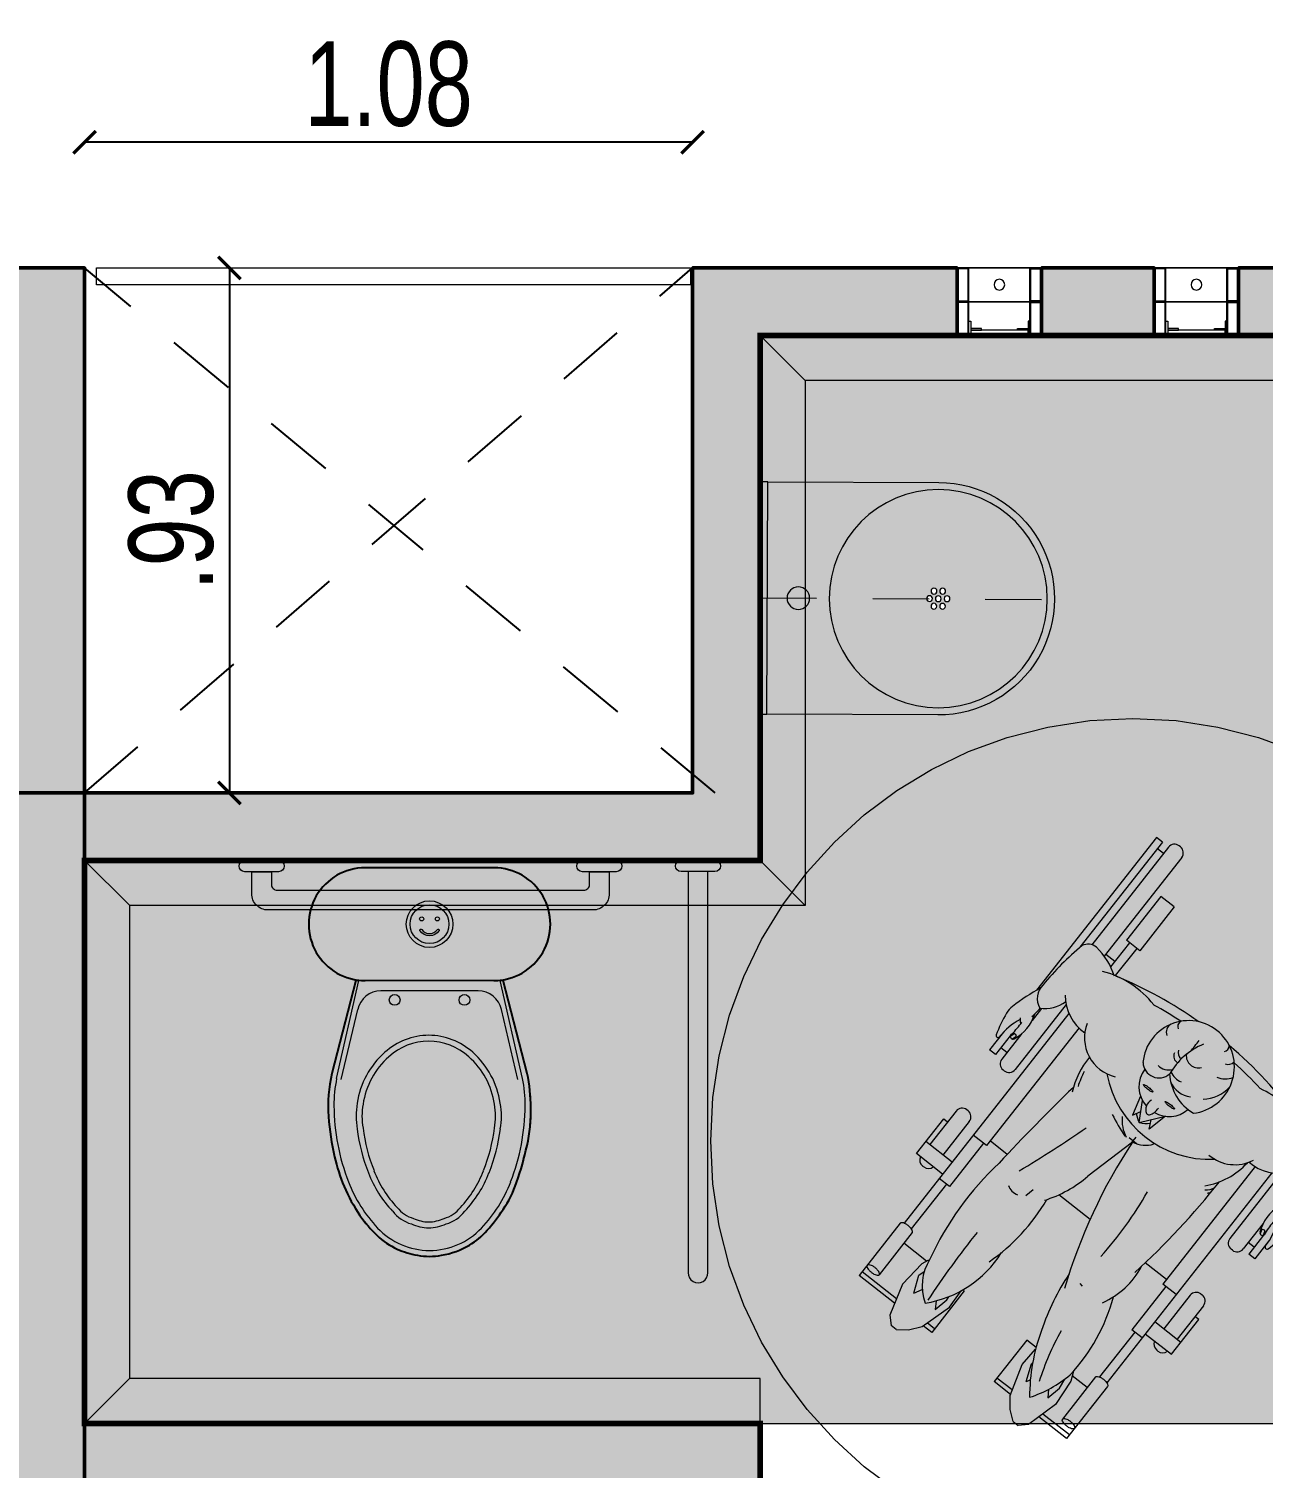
# Model space of a CAD drawing. Header units: metres. Extents: x 167 to 250, y 44 to 219.
# Drawn here: x 204.154 to 206.347, y 120.749 to 123.305 of the extents above; entities that cross this region are included whole.
import ezdxf

# ---------------------------------------------------------------- set-up
doc = ezdxf.new("R2010")
doc.units = ezdxf.units.M
doc.set_wipeout_variables(frame=1)
for name, pattern in [('06-PT1-01$0$HIDDEN2', [0.1875, 0.125, -0.0625]), ('HIDDEN', [9.525, 6.35, -3.175]), ('HIDDEN2', [0.1875, 0.125, -0.0625]), ('TRAZO_Y_PUNTO2', [0.5, 0.25, -0.125, 0, -0.125])]:
    doc.linetypes.add(name, pattern=pattern)
for name, color, linetype, lineweight in [('08', 8, 'Continuous', 0), ('A-CARP-MET', 166, 'Continuous', 13), ('A-MUEB-FIJO', 44, 'Continuous', 15), ('A-MURO', 7, 'Continuous', 50), ('A-PISO -ACHU', 55, 'Continuous', 0), ('A-PLAN-ACHU4', 251, 'Continuous', 5), ('A-PLAN-ACHU5', 252, 'Continuous', 5), ('A-PROY', 6, 'HIDDEN', 9), ('A-PUER', 36, 'Continuous', 13), ('A_ACHURADO', 253, 'Continuous', 13), ('muros', 5, 'Continuous', 25), ('puntea', 253, '06-PT1-01$0$HIDDEN2', 25)]:
    doc.layers.add(name, color=color, linetype=linetype, lineweight=lineweight)
doc.layers.add('A_MOBILIARIO', color=8, linetype='Continuous')
doc.styles.add('ING_75', font='swisscl.ttf', dxfattribs={"height": 0.15})
doc.dimstyles.new('ESC_1_75_ING', dxfattribs={"dimtxt": 0.15, "dimasz": 0.04, "dimexe": 0, "dimexo": 0, "dimgap": 0.0263, "dimtad": 1, "dimzin": 4, "dimdsep": 46, "dimtxsty": 'ING_75', "dimblk": 'ARCHTICK', "dimcen": 0.06, "dimse1": 1, "dimse2": 1, "dimclrd": 256, "dimclre": 2, "dimclrt": 1, "dimadec": 0, "dimazin": 0, "dimtfac": 1, "dimtix": 1, "dimtmove": 2, "dimatfit": 3, "dimldrblk": 'ARCHTICK', "dimfxl": 0, "dimtvp": 1.75, "dimtolj": 1, "dimtzin": 4, "dimarcsym": 0})

# ---------------------------------------------------------------- blocks, each defined once
blk = doc.blocks.new('lavam_sm-001-p')
blk.add_wipeout([(0, 0.2065), (0.3165, 0.2065), (0.3402, 0.2051), (0.3583, 0.2022), (0.3818, 0.1959), (0.3995, 0.1891), (0.4136, 0.1823), (0.4256, 0.1753), (0.4448, 0.1618), (0.4518, 0.156), (0.4593, 0.1492), (0.4675, 0.1409), (0.4746, 0.1329), (0.4823, 0.123), (0.4965, 0.1012), (0.5002, 0.0944), (0.505, 0.0842), (0.5095, 0.0735), (0.5127, 0.0643), (0.5151, 0.0565), (0.5171, 0.0488), (0.5184, 0.0431), (0.5204, 0.0327), (0.5213, 0.0261), (0.5221, 0.0196), (0.5226, 0.0126), (0.5229, 0.006), (0.523, 0), (0.5225, -0.0138), (0.5216, -0.0242), (0.5201, -0.0343), (0.5194, -0.0382), (0.5182, -0.0444), (0.5168, -0.0502), (0.5117, -0.0673), (0.5117, -0.0673), (0.5094, -0.0736), (0.5075, -0.0784), (0.5053, -0.0837), (0.5025, -0.0896), (0.5007, -0.0933), (0.4974, -0.0995), (0.4949, -0.1039), (0.4862, -0.1176), (0.4818, -0.1238), (0.4798, -0.1264), (0.4798, -0.1264), (0.4749, -0.1325), (0.4724, -0.1354), (0.4693, -0.1389), (0.4664, -0.1421), (0.4626, -0.1459), (0.4564, -0.1519), (0.4537, -0.1543), (0.4479, -0.1593), (0.4432, -0.163), (0.4327, -0.1707), (0.4258, -0.1752), (0.4222, -0.1774), (0.4191, -0.1792), (0.4121, -0.183), (0.4085, -0.1849), (0.396, -0.1906), (0.396, -0.1906), (0.3806, -0.1963), (0.3751, -0.198), (0.3652, -0.2007), (0.3567, -0.2026), (0.3504, -0.2037), (0.3348, -0.2057), (0.3348, -0.2057), (0.2306, -0.2065), (0.2068, -0.2065), (0.1906, -0.2065), (0.1647, -0.2065), (0.139, -0.2065), (0, -0.2065)])
h = blk.add_hatch(color=255)
h.dxf.hatch_style = 1
h.paths.add_polyline_path([(0, 0.2065), (0.0129, 0.2065), (0.0129, -0.2065), (0, -0.2065)])
h = blk.add_hatch(color=255)
h.dxf.hatch_style = 1
edge = h.paths.add_edge_path()
edge.add_line((0.0129, 0.2065), (0.0129, -0.2065))
edge.add_line((0.0129, -0.2065), (0.3165, -0.2065))
edge.add_arc((0.3165, 0), 0.2065, 270, 450)
edge.add_line((0.3165, 0.2065), (0.0129, 0.2065))
edge = h.paths.add_edge_path(flags=16)
edge.add_arc((0.3165, 0), 0.1936, 0, 360)
h = blk.add_hatch(color=255)
h.dxf.hatch_style = 1
edge = h.paths.add_edge_path()
edge.add_arc((0.3165, 0), 0.1936, 0, 360)
edge = h.paths.add_edge_path(flags=16)
edge.add_arc((0.3088, 0.0134), 0.00516, 0, 360)
edge = h.paths.add_edge_path(flags=16)
edge.add_arc((0.3242, 0.0134), 0.00516, 0, 360)
edge = h.paths.add_edge_path(flags=17)
edge.add_arc((0.332, 0), 0.00516, 0, 360)
edge = h.paths.add_edge_path(flags=16)
edge.add_arc((0.3242, -0.0134), 0.00516, 0, 360)
edge = h.paths.add_edge_path(flags=16)
edge.add_arc((0.3088, -0.0134), 0.00516, 0, 360)
edge = h.paths.add_edge_path(flags=16)
edge.add_arc((0.301, 0), 0.00516, 0, 360)
edge = h.paths.add_edge_path(flags=17)
edge.add_arc((0.3165, 0), 0.00516, 0, 360)
h = blk.add_hatch(color=253)
h.dxf.hatch_style = 1
edge = h.paths.add_edge_path()
edge.add_arc((0.0679, 0), 0.02, 0, 360)
blk.add_lwpolyline([(0, 0.2065), (0.0129, 0.2065), (0.0129, -0.2065), (0, -0.2065)], close=True)
blk.add_lwpolyline([(0.0129, 0.2065), (0.0129, -0.2065), (0.3165, -0.2065, 1), (0.3165, 0.2065)], format="xyb", close=True)
at = {"color": 252, "linetype": 'TRAZO_Y_PUNTO2', "ltscale": 0.1}
blk.add_lwpolyline([(0, 0), (0.582, 0.0008)], dxfattribs=at)
for centre, radius in [((0.3165, 0), 0.1936), ((0.0679, 0), 0.02)]:
    blk.add_circle(centre, radius)
at = {"color": 251, "lineweight": 0}
for centre in [(0.301, 0), (0.3088, 0.0134), (0.3165, 0), (0.3242, 0.0134), (0.332, 0), (0.3088, -0.0134), (0.3242, -0.0134)]:
    blk.add_circle(centre, 0.00516, dxfattribs=at)
blk = doc.blocks.new('Ventana')
at = {"layer": 'A-PLAN-ACHU4', "lineweight": 0}
blk.add_lwpolyline([(70.0113, 22.3045), (70.0113, 22.1845), (69.8613, 22.1845), (69.8613, 22.3045)], close=True, dxfattribs=at)
at = {"layer": 'A-PLAN-ACHU5', "lineweight": 0}
for points in [[(69.8613, 22.2445), (69.8613, 22.3045), (69.8822, 22.3045), (69.8822, 22.2445)], [(69.8628, 22.246), (69.8628, 22.303), (69.8807, 22.303), (69.8807, 22.246)], [(69.9076, 22.3045), (69.8822, 22.3045), (69.8822, 22.2791), (69.8854, 22.2791), (69.8854, 22.3013), (69.9076, 22.3013)], [(69.9905, 22.2445), (69.9905, 22.3045), (69.8822, 22.3045), (69.8822, 22.2445)], [(69.8854, 22.295), (69.9044, 22.295), (69.9044, 22.2918), (69.8854, 22.2918)], [(69.9651, 22.3045), (69.9905, 22.3045), (69.9905, 22.2791), (69.9873, 22.2791), (69.9873, 22.3013), (69.9651, 22.3013)], [(69.9873, 22.295), (69.9683, 22.295), (69.9683, 22.2918), (69.9873, 22.2918)], [(70.0113, 22.2445), (70.0113, 22.3045), (69.9905, 22.3045), (69.9905, 22.2445)], [(70.0098, 22.246), (70.0098, 22.303), (69.992, 22.303), (69.992, 22.246)], [(69.8613, 22.1845), (69.8613, 22.2445), (69.8822, 22.2445), (69.8822, 22.1845)], [(69.8628, 22.186), (69.8628, 22.243), (69.8807, 22.243), (69.8807, 22.186)], [(69.9905, 22.1845), (69.9905, 22.2445), (69.8822, 22.2445), (69.8822, 22.1845)], [(70.0113, 22.1845), (70.0113, 22.2445), (69.9905, 22.2445), (69.9905, 22.1845)], [(70.0098, 22.186), (70.0098, 22.243), (69.992, 22.243), (69.992, 22.186)]]:
    blk.add_lwpolyline(points, close=True, dxfattribs=at)
at = {"layer": 'A-PLAN-ACHU5', "lineweight": 0, "elevation": 0}
blk.add_lwpolyline([(69.8854, 22.3013), (69.9873, 22.3013), (69.9873, 22.295), (69.8854, 22.295)], close=True, dxfattribs=at)
at = {"layer": 'A-PLAN-ACHU5', "lineweight": 0}
blk.add_circle((69.9363, 22.2142), 0.00952, dxfattribs=at)
blk = doc.blocks.new('A$Cd7233b01')
at = {"true_color": 0xc7c8ca}
h = blk.add_hatch(color=9, dxfattribs=at)
h.dxf.hatch_style = 1
edge = h.paths.add_edge_path()
edge.add_arc((0.0099, 0.4451), 0.01, -180, 0, ccw=False)
edge.add_line((-0.0001, 0.4451), (-0.0001, 0.5051))
edge.add_arc((0.0099, 0.5051), 0.01, -360, -180, ccw=False)
edge.add_line((0.0199, 0.5051), (0.0199, 0.4451))
h = blk.add_hatch(color=9, dxfattribs=at)
h.dxf.hatch_style = 1
edge = h.paths.add_edge_path()
edge.add_line((0.0199, 0.4576), (0.7321, 0.4576))
edge.add_arc((0.7322, 0.4752), 0.0176, 269.6321, 450.3679)
edge.add_line((0.7321, 0.4929), (0.0199, 0.4929))
edge.add_line((0.0199, 0.4929), (0.0199, 0.4576))
h = blk.add_hatch(color=9, dxfattribs=at)
h.dxf.hatch_style = 1
edge = h.paths.add_edge_path()
edge.add_arc((0.01, 0.27), 0.01, -180, 0, ccw=False)
edge.add_line((0, 0.27), (0, 0.33))
edge.add_arc((0.01, 0.33), 0.01, 0, 180, ccw=False)
edge.add_line((0.02, 0.33), (0.02, 0.27))
h = blk.add_hatch(color=9, dxfattribs=at)
h.dxf.hatch_style = 1
edge = h.paths.add_edge_path()
edge.add_line((0.088, 0.024), (0.088, -0.2886))
edge.add_arc((0.059, -0.2886), 0.029, -90, 0, ccw=False)
edge.add_line((0.059, -0.3176), (0.0296, -0.3176))
edge.add_line((0.0296, -0.3176), (0.02, -0.3176))
edge.add_line((0.02, -0.3176), (0.02, -0.2824))
edge.add_line((0.02, -0.2824), (0.043, -0.2824))
edge.add_arc((0.043, -0.2724), 0.01, 270, 360)
edge.add_line((0.053, -0.2724), (0.053, 0.024))
edge.add_line((0.053, 0.024), (0.053, 0.2724))
edge.add_arc((0.043, 0.2724), 0.01, 0, 90)
edge.add_line((0.043, 0.2824), (0.02, 0.2824))
edge.add_line((0.02, 0.2824), (0.02, 0.3176))
edge.add_line((0.02, 0.3176), (0.0296, 0.3176))
edge.add_line((0.0296, 0.3176), (0.059, 0.3176))
edge.add_arc((0.059, 0.2886), 0.029, 0, 90, ccw=False)
edge.add_line((0.088, 0.2886), (0.088, 0.024))
h = blk.add_hatch(color=9, dxfattribs=at)
h.dxf.hatch_style = 1
edge = h.paths.add_edge_path()
edge.add_arc((0.01, -0.33), 0.01, -180, 0, ccw=False)
edge.add_line((0, -0.33), (0, -0.27))
edge.add_arc((0.01, -0.27), 0.01, 0, 180, ccw=False)
edge.add_line((0.02, -0.27), (0.02, -0.33))
at = {"layer": 'A-CARP-MET'}
for points in [[(0.0199, 0.4451, -1), (-0.0001, 0.4451), (-0.0001, 0.5051), (-0.0001, 0.5051, -1), (0.0199, 0.5051), (0.0199, 0.5051), (0.0199, 0.4451)], [(0.0199, 0.4576), (0.7321, 0.4576, 1.006442), (0.7321, 0.4929), (0.0199, 0.4929)], [(0.02, 0.27, -1), (0, 0.27), (0, 0.33), (0, 0.33, -1), (0.02, 0.33), (0.02, 0.33), (0.02, 0.27)], [(0.088, 0.024), (0.088, -0.2886, -0.414214), (0.059, -0.3176), (0.0296, -0.3176), (0.0296, -0.3176), (0.02, -0.3176), (0.02, -0.2824), (0.043, -0.2824, 0.414214), (0.053, -0.2724), (0.053, 0.024), (0.053, 0.2724, 0.414214), (0.043, 0.2824), (0.02, 0.2824), (0.02, 0.3176), (0.0296, 0.3176), (0.0296, 0.3176), (0.059, 0.3176, -0.414214), (0.088, 0.2886)], [(0.02, -0.33, -1), (0, -0.33), (0, -0.27), (0, -0.27, -1), (0.02, -0.27), (0.02, -0.27), (0.02, -0.33)]]:
    blk.add_lwpolyline(points, format="xyb", close=True, dxfattribs=at)
blk = doc.blocks.new('A$C19714D94')
for p, q in [((0.1302, 0.9446), (0.1496, 1.0358)), ((0.1398, 0.9452), (0.1587, 1.0339)), ((0.2841, 1.0072), (0.1496, 1.0358)), ((0.4103, 1.0149), (0.4109, 1.018)), ((0.4138, 0.9735), (0.4282, 1.0408)), ((0.4282, 1.0408), (0.5178, 1.0218)), ((0.445, 0.9669), (0.4593, 1.0342)), ((0.5436, 1.006), (0.4572, 1.0244)), ((0.5178, 1.0218), (0.5157, 1.012)), ((0.2776, 0.9765), (0.1691, 0.9995)), ((0.8284, 0.8853), (0.2876, 1.0003)), ((0.5363, 0.9718), (0.4499, 0.9902)), ((0.5552, 0.9841), (0.5559, 0.9872)), ((0.6847, 0.9842), (0.688, 0.9997)), ((0.7329, 0.9739), (0.6847, 0.9842)), ((0.7339, 0.99), (0.688, 0.9997)), ((0.2375, 0.9236), (0.25, 0.9823)), ((0.3992, 0.9571), (0.2837, 0.9816)), ((0.3975, 0.9493), (0.4031, 0.9757)), ((0.6626, 0.9531), (0.6633, 0.9562)), ((0.7477, 0.9545), (0.6821, 0.9685)), ((0.6987, 0.9649), (0.702, 0.9805)), ((0.7362, 0.9628), (0.7293, 0.9667)), ((0.7322, 0.9737), (0.74, 0.9695)), ((0.7407, 0.9668), (0.7388, 0.9635)), ((1.2358, 0.8832), (0.8415, 0.9671)), ((0.0828, 0.9176), (0.0857, 0.9309)), ((0.1034, 0.9429), (0.0857, 0.9309)), ((0.1729, 0.9473), (0.1034, 0.9429)), ((0.1666, 0.9184), (0.2043, 0.925)), ((0.2284, 0.93), (0.1729, 0.9473)), ((0.2043, 0.925), (0.2162, 0.9186)), ((0.2411, 0.921), (0.2284, 0.93)), ((0.5092, 0.9255), (0.3975, 0.9493)), ((0.5075, 0.9178), (0.5148, 0.952)), ((0.8423, 0.8986), (0.6749, 0.9342)), ((0.8128, 0.9407), (0.7815, 0.9473)), ((1.2325, 0.8677), (0.9615, 0.9253)), ((0.0828, 0.9176), (0.0937, 0.8946)), ((0.1666, 0.9184), (0.1809, 0.9059)), ((0.8105, 0.8533), (0.5075, 0.9178)), ((0.5099, 0.8713), (0.5193, 0.9153)), ((1.2284, 0.8523), (0.9769, 0.9058)), ((0.0937, 0.8946), (0.1123, 0.8723)), ((0.1099, 0.8491), (0.1145, 0.8711)), ((0.1123, 0.8723), (0.1728, 0.8389)), ((0.119, 0.8472), (0.1231, 0.8664)), ((0.1727, 0.8696), (0.1559, 0.8636)), ((1.2211, 0.8181), (0.967, 0.8721)), ((0.9726, 0.8709), (0.9676, 0.8476)), ((1.2119, 0.8558), (1.2152, 0.8714)), ((1.2325, 0.8677), (1.2358, 0.8832)), ((0.2168, 0.8264), (0.1099, 0.8491)), ((0.1559, 0.8636), (0.1844, 0.8505)), ((0.1728, 0.8389), (0.2142, 0.8322)), ((0.1844, 0.8505), (0.1918, 0.85)), ((1.0152, 0.8375), (0.9532, 0.8506)), ((1.0096, 0.811), (1.0169, 0.8452)), ((1.1301, 0.8212), (1.0169, 0.8452)), ((0.2168, 0.8264), (0.2176, 0.8299)), ((1.0112, 0.8188), (0.941, 0.8337)), ((1.1228, 0.7869), (1.0096, 0.811)), ((1.1228, 0.7869), (1.1301, 0.8212)), ((1.24, 0.8303), (1.2407, 0.8334)), ((0.4675, 0.7907), (0.4497, 0.799)), ((0.4645, 0.6577), (0.4817, 0.7385)), ((0.0666, 0.6459), (0.0756, 0.6879)), ((0.1825, 0.6652), (0.0756, 0.6879)), ((0.0764, 0.6468), (0.0847, 0.686)), ((0.6473, 0.6494), (0.5431, 0.7013)), ((0.1774, 0.6411), (0.1825, 0.6652)), ((0.6479, 0.6403), (0.6521, 0.6597)), ((0.6896, 0.6548), (0.7337, 0.669)), ((0.7401, 0.6766), (0.6974, 0.6745)), ((0.6974, 0.6745), (0.7118, 0.6619)), ((0.0188, 0.6164), (0.0381, 0.6329)), ((0.0381, 0.6329), (0.0641, 0.6457)), ((0.0641, 0.6457), (0.133, 0.6516)), ((0.1049, 0.6283), (0.1426, 0.6349)), ((0.1049, 0.6283), (0.1119, 0.6222)), ((0.133, 0.6516), (0.1735, 0.6409)), ((0.1426, 0.6349), (0.1454, 0.6334)), ((0.6597, 0.6479), (0.6403, 0.6521)), ((0.6868, 0.6306), (0.7059, 0.6351)), ((0.7254, 0.6117), (0.6868, 0.6306)), ((0.6896, 0.6548), (0.7253, 0.6118)), ((0.0188, 0.6164), (0.016, 0.603)), ((0.0273, 0.5849), (0.016, 0.603)), ((0.3364, 0.6186), (0.3337, 0.6115)), ((0.089, 0.5525), (0.0273, 0.5849)), ((0.0359, 0.5012), (0.051, 0.5724)), ((0.045, 0.4992), (0.0596, 0.5679)), ((0.111, 0.5795), (0.0942, 0.5735)), ((0.0942, 0.5735), (0.1227, 0.5604)), ((0.1467, 0.5458), (0.089, 0.5525)), ((0.1227, 0.5604), (0.1445, 0.5589)), ((0.1676, 0.5499), (0.1467, 0.5458)), ((0.1494, 0.5092), (0.1576, 0.5479)), ((0.1769, 0.5034), (0.0685, 0.5264)), ((0.4226, 0.4609), (0.4342, 0.5155)), ((0.1704, 0.4726), (0.0359, 0.5012)), ((0.7172, 0.3625), (0.1764, 0.4775)), ((0.2959, 0.4716), (0.1805, 0.4961)), ((0.292, 0.4529), (0.2976, 0.4793)), ((0.4092, 0.4556), (0.2976, 0.4793)), ((0.3027, 0.4506), (0.2883, 0.3833)), ((0.4036, 0.4291), (0.4109, 0.4634)), ((0.7139, 0.399), (0.4109, 0.4634)), ((0.3338, 0.444), (0.3194, 0.3766)), ((0.4152, 0.4023), (0.3288, 0.4207)), ((0.2825, 0.4142), (0.2819, 0.4111)), ((0.2883, 0.3833), (0.3779, 0.3642)), ((0.408, 0.368), (0.3215, 0.3864)), ((0.3779, 0.3642), (0.38, 0.374)), ((0.4275, 0.3834), (0.4268, 0.3803)), ((0.5375, 0.3649), (0.5382, 0.368)), ((0.7245, 0.3446), (0.557, 0.3803)), ((0.9113, 0.3488), (0.8413, 0.3637)), ((0.5424, 0.3151), (0.5457, 0.3306)), ((0.5939, 0.3204), (0.5457, 0.3306)), ((0.6153, 0.3321), (0.5498, 0.346)), ((0.563, 0.3269), (0.5663, 0.3425)), ((0.6015, 0.3292), (0.5936, 0.3285)), ((0.9073, 0.3302), (0.8453, 0.3433)), ((0.8598, 0.3403), (0.8548, 0.3169)), ((0.9057, 0.3224), (0.9129, 0.3566)), ((1.0261, 0.3325), (0.9129, 0.3566)), ((1.0189, 0.2983), (1.0261, 0.3325)), ((0.5883, 0.3053), (0.5424, 0.3151)), ((0.5934, 0.3209), (0.6022, 0.3215)), ((0.604, 0.3237), (0.6035, 0.3275)), ((0.6805, 0.3182), (0.6492, 0.3249)), ((1.1033, 0.2641), (0.8492, 0.3181)), ((1.0189, 0.2983), (0.9057, 0.3224)), ((1.0902, 0.1986), (0.6959, 0.2824)), ((1.0935, 0.2141), (0.8225, 0.2718)), ((1.096, 0.2298), (0.8445, 0.2833)), ((1.1149, 0.2421), (1.1156, 0.2452)), ((1.0762, 0.2178), (1.0795, 0.2334)), ((1.0902, 0.1986), (1.0935, 0.2141))]:
    blk.add_line(p, q)
for points in [[(0.1664, 1.0162, 0.040141), (0.1655, 1.0098, 0.053065), (0.1658, 1.0049, 0.096237), (0.1674, 1.0008, 0.206485), (0.1691, 0.9995, 0.206485), (0.1712, 0.9999, 0.096237), (0.1743, 1.0031, 0.053065), (0.1765, 1.0075, 0.040141), (0.1784, 1.0136, 0.040141), (0.1792, 1.02, 0.053065), (0.1789, 1.0249, 0.096237), (0.1774, 1.0291, 0.206485), (0.1756, 1.0303, 0.206485), (0.1735, 1.0299, 0.096237), (0.1704, 1.0267, 0.053065), (0.1682, 1.0224, 0.040141)], [(0.7595, 0.6702, -0.018085), (0.7608, 0.6751, -0.025216), (0.7619, 0.6786, -0.056665), (0.7636, 0.6815, -0.301466), (0.7642, 0.6818, -0.301466), (0.7647, 0.6813, -0.056665), (0.7649, 0.6779, -0.025216), (0.7646, 0.6743, -0.018085), (0.7637, 0.6693, -0.018085), (0.7625, 0.6643, -0.025216), (0.7613, 0.6609, -0.056665), (0.7597, 0.6579, -0.301466), (0.7591, 0.6577, -0.301466), (0.7586, 0.6582, -0.056665), (0.7583, 0.6615, -0.025216), (0.7586, 0.6652, -0.018085)], [(0.7476, 0.6143, -0.018085), (0.7489, 0.6193, -0.025216), (0.7501, 0.6227, -0.056665), (0.7517, 0.6257, -0.301466), (0.7523, 0.626, -0.301466), (0.7528, 0.6255, -0.056665), (0.7531, 0.6221, -0.025216), (0.7527, 0.6185, -0.018085), (0.7519, 0.6135, -0.018085), (0.7506, 0.6085, -0.025216), (0.7494, 0.6051, -0.056665), (0.7478, 0.6021, -0.301466), (0.7472, 0.6018, -0.301466), (0.7467, 0.6023, -0.056665), (0.7464, 0.6057, -0.025216), (0.7468, 0.6093, -0.018085)], [(0.0592, 0.5123, -0.040141), (0.061, 0.5185, -0.053065), (0.0633, 0.5228, -0.096237), (0.0664, 0.526, -0.206485), (0.0685, 0.5264, -0.206485), (0.0702, 0.5252, -0.096237), (0.0718, 0.521, -0.053065), (0.0721, 0.5161, -0.040141), (0.0712, 0.5097, -0.040141), (0.0694, 0.5036, -0.053065), (0.0672, 0.4992, -0.096237), (0.064, 0.496, -0.206485), (0.0619, 0.4956, -0.206485), (0.0602, 0.4969, -0.096237), (0.0586, 0.501, -0.053065), (0.0584, 0.5059, -0.040141)]]:
    blk.add_lwpolyline(points, format="xyb", close=True)
for points in [[(0.2776, 0.9765, 0.206485), (0.2797, 0.9769, 0.096237), (0.2828, 0.9801, 0.053065), (0.285, 0.9844, 0.040141), (0.2868, 0.9906, 0.040141), (0.2877, 0.997, 0.053065), (0.2874, 1.0018, 0.096237), (0.2858, 1.006, 0.206485), (0.2841, 1.0072, 0.206485)], [(0.1769, 0.5034, -0.206485), (0.1787, 0.5021, -0.096237), (0.1802, 0.4979, -0.053065), (0.1805, 0.4931, -0.040141), (0.1797, 0.4867, -0.040141), (0.1778, 0.4805, -0.053065), (0.1756, 0.4762, -0.096237), (0.1725, 0.473, -0.206485), (0.1704, 0.4726, -0.206485)]]:
    blk.add_lwpolyline(points, format="xyb")
for centre, radius, start, end in [((0.4258, 1.0116), 0.0159, 167.9943, 244.2346), ((0.4265, 1.0147), 0.0159, 91.754, 167.9943), ((0.5403, 0.9905), 0.0159, 347.9943, 77.9943), ((0.7225, 0.9971), 0.00405, 98.5693, 259.8774), ((0.6962, 0.8681), 0.1275, 53.454, 78.3908), ((0.75, 0.6579), 0.3444, 86.4021, 94.683), ((0.7686, 0.9536), 0.048, 63.6469, 86.4021), ((0.5719, 0.5564), 0.4913, 55.5589, 63.6469), ((0.5397, 0.9874), 0.0159, 257.9943, 347.9943), ((0.6788, 0.9529), 0.0159, 77.9943, 167.9943), ((0.7346, 0.9686), 0.00563, 46.4653, 229.5847), ((0.782, 1.0325), 0.0852, 233.2167, 279.3795), ((0.7371, 0.9645), 0.00192, 240.6199, 329.6063), ((0.7845, 1.095), 0.1307, 249.4007, 263.2345), ((0.7391, 0.9678), 0.00192, 329.6063, 61.7857), ((0.7802, 0.9535), 0.019, 104.545, 140.1107), ((0.844, 0.9237), 0.0383, 69.1206, 147.7784), ((0.7309, 0.3995), 0.5741, 65.7727, 77.2468), ((0.6782, 0.9498), 0.0159, 167.9943, 257.9943), ((0.8448, 1.0802), 0.1405, 246.457, 256.3803), ((0.8826, 0.9684), 0.0751, 198.8508, 241.8329), ((0.2328, 0.8177), 0.1022, 83.7237, 136.6678), ((0.2591, 0.2719), 0.6477, 69.4604, 91.3325), ((0.901, 0.8236), 0.0953, 116.3883, 171.2569), ((0.9491, 0.9009), 0.0282, 347.0544, 52.0054), ((0.3436, 1.0174), 0.226, 214.967, 264.416), ((-0.0849, -1.0553), 1.9573, 77.5467, 82.6235), ((-0.5612, -2.641), 3.672, 69.9969, 73.4251), ((0.8343, 0.9423), 0.1502, 314.3429, 341.4411), ((0.4753, 0.8187), 0.0312, 135.7625, 186.5352), ((0.8335, 0.7599), 0.0826, 94.858, 192.938), ((0.7472, 0.8207), 0.1942, 333.9097, 12.1271), ((1.2251, 0.8367), 0.0159, 347.9943, 77.9943), ((0.495, 1.1738), 0.4188, 241.2807, 265.5169), ((1.9673, 3.1244), 2.7255, 237.1822, 240.6524), ((0.7246, 0.6388), 0.1732, 76.2721, 103.2025), ((0.0516, 0.7764), 0.891, 350.9462, 3.5831), ((1.2244, 0.8336), 0.0159, 257.9943, 347.9943), ((0.7279, 0.631), 0.1728, 87.9471, 99.0335), ((0.6398, 0.9306), 0.2488, 223.208, 247.1314), ((0.8819, 0.5853), 0.2181, 126.9036, 208.6684), ((0.0516, 0.7764), 0.871, 352.9763, 357.2902), ((0.7092, 0.6242), 0.0717, 109.3566, 144.5904), ((1.2269, 0.3131), 0.6771, 143.8641, 148.2402), ((0.7826, 0.6346), 0.0598, 79.1002, 158.3976), ((0.8208, 0.6735), 0.0333, 118.5266, 247.3366), ((0.8392, 0.6143), 0.0949, 339.7608, 111.2415), ((0.8907, 0.6694), 0.0196, 56.0301, 134.4448), ((0.5047, -0.4713), 1.1297, 82.7488, 99.7843), ((0.7376, 0.6196), 0.0595, 124.377, 143.757), ((0.7297, 0.6337), 0.023, 55.663, 135.7099), ((0.8405, 0.6614), 0.0292, 158.9414, 222.9357), ((0.9088, 0.66), 0.0124, 55.4028, 139.697), ((0.2538, 0.2542), 0.3944, 95.8141, 116.3548), ((0.2811, 0.1261), 0.5248, 83.0509, 97.3601), ((0.7043, 0.6477), 0.057, 178.3479, 224.0197), ((0.7478, 0.6674), 0.0595, 192.2316, 214.7754), ((0.7178, 0.6466), 0.00554, 144.8919, 223.496), ((0.7363, 0.6621), 0.0297, 219.1976, 265.9042), ((0.7819, 0.6311), 0.0598, 175.4093, 246.9411), ((0.8563, 0.5552), 0.1, 118.9328, 175.7462), ((0.8333, 0.5994), 0.0519, 138.5377, 198.229), ((0.8418, 0.6177), 0.038, 139.5936, 185.8423), ((0.7982, 0.4967), 0.1463, 49.0561, 86.1893), ((0.8528, 0.6362), 0.0172, 93.9724, 173.6171), ((0.868, 0.6059), 0.0251, 109.6869, 220.7911), ((0.8613, 0.6338), 0.0142, 93.3275, 176.7918), ((0.2546, 0.7766), 0.2439, 223.8604, 246.5373), ((0.2009, 0.0771), 0.5336, 86.787, 99.0526), ((0.6067, 1.2917), 0.7163, 253.7039, 266.9384), ((1.0052, 1.135), 0.528, 255.0462, 258.1773), ((0.8376, 0.6157), 0.0969, 213.2321, 339.3413), ((0.2679, 0.9134), 0.3771, 252.9673, 281.3185), ((0.43, 0.6888), 0.1698, 230.2205, 268.0927), ((0.8636, 0.5975), 0.0824, 209.336, 251.7103), ((0.0516, 0.7764), 0.891, 332.4056, 345.8139), ((0.8928, 0.556), 0.0481, 184.9069, 226.1602), ((0.8939, 0.5499), 0.0166, 183.3243, 254.7652), ((0.9091, 0.5684), 0.0119, 216.256, 298.4594), ((1.014, 2.0914), 1.6793, 248.8045, 257.578), ((0.0516, 0.7764), 0.871, 338.7626, 343.7643), ((0.773, 0.4749), 0.0826, 165.5189, 233.8856), ((0.6331, 0.4695), 0.0135, 206.8883, 245.3055), ((0.6516, 0.48), 0.0283, 197.4032, 243.6948), ((0.7563, 0.5636), 0.1525, 215.4141, 253.9154), ((0.6693, 0.4545), 0.1942, 329.7077, 1.8876), ((0.2981, 0.4109), 0.0159, 91.754, 167.9943), ((0.2974, 0.4078), 0.0159, 167.9943, 244.2346), ((0.4119, 0.3867), 0.0159, 347.9943, 77.9943), ((0.8086, 0.3893), 0.0953, 164.7318, 219.6003), ((0.4113, 0.3836), 0.0159, 257.9943, 347.9943), ((0.5531, 0.3616), 0.0159, 167.9943, 257.9943), ((0.5537, 0.3647), 0.0159, 77.9943, 167.9943), ((0.6994, 0.308), 0.1502, 354.5476, 21.6458), ((0.5976, 0.3246), 0.00563, 106.404, 289.5234), ((0.6149, 0.2469), 0.0852, 56.6091, 102.7719), ((0.6016, 0.3273), 0.00192, 6.3824, 95.3687), ((0.7329, 0.2645), 0.0751, 94.1558, 137.1379), ((0.575, 0.3034), 0.00405, 76.1113, 237.4193), ((0.7382, 0.6021), 0.3444, 241.3057, 249.5865), ((0.6034, 0.4319), 0.1275, 257.5979, 282.5347), ((0.5917, 0.1888), 0.1307, 72.7541, 86.588), ((0.6021, 0.3235), 0.00192, 274.203, 6.3824), ((0.6455, 0.3198), 0.019, 195.8779, 231.4437), ((0.6529, 0.1778), 0.1405, 79.6084, 89.5316), ((0.7158, 0.3211), 0.0383, 188.2103, 266.8681), ((0.6348, 0.3244), 0.048, 249.5865, 272.3417), ((0.6167, 0.7673), 0.4913, 272.3417, 280.4297), ((0.8258, 0.8459), 0.5741, 258.7419, 270.216), ((0.8212, 0.2991), 0.0282, 283.9833, 348.9342), ((1.0994, 0.2454), 0.0159, 257.9943, 347.9943), ((1.1, 0.2485), 0.0159, 347.9943, 77.9943)]:
    blk.add_arc(centre, radius, start, end)
at = {"layer": 'A-PROY', "color": 252}
blk.add_circle((0.65, 0.65), 0.875, dxfattribs=at)
blk = doc.blocks.new('_ArchTick')
at = {"color": 0, "linetype": 'ByBlock', "const_width": 0.15}
blk.add_lwpolyline([(-0.5, -0.5), (0.5, 0.5)], dxfattribs=at)
blk = doc.blocks.new('*D629')
at = {"layer": 'Defpoints', "color": 0, "transparency": 16777216}
for p in [(204.2529, 123.1035), (204.2529, 122.8804), (205.3329, 122.8804)]:
    blk.add_point(p, dxfattribs=at)
at = {"layer": 'muros', "lineweight": -2, "transparency": 16777216}
blk.add_line((205.3329, 123.1035), (204.2529, 123.1035), dxfattribs=at)
at = {"layer": 'muros', "lineweight": -2, "transparency": 16777216, "xscale": 0.04, "yscale": 0.04, "zscale": 0.04, "rotation": 180}
blk.add_blockref('_ArchTick', (204.2529, 123.1035), dxfattribs=at)
at = {"layer": 'muros', "lineweight": -2, "transparency": 16777216, "xscale": 0.04, "yscale": 0.04, "zscale": 0.04}
blk.add_blockref('_ArchTick', (205.3329, 123.1035), dxfattribs=at)
at = {"layer": 'muros', "color": 1, "transparency": 16777216, "insert": (204.7929, 123.2066), "char_height": 0.15, "attachment_point": 5, "style": 'ING_75'}
blk.add_mtext('\\A1;1.08', dxfattribs=at)
blk = doc.blocks.new('*D612')
at = {"layer": 'Defpoints', "color": 0, "transparency": 16777216}
for p in [(204.1677, 122.8804), (204.2529, 121.9482), (204.51, 121.9482)]:
    blk.add_point(p, dxfattribs=at)
at = {"layer": 'muros', "lineweight": -2, "transparency": 16777216}
blk.add_line((204.51, 122.8804), (204.51, 121.9482), dxfattribs=at)
at = {"layer": 'muros', "lineweight": -2, "transparency": 16777216, "xscale": 0.04, "yscale": 0.04, "zscale": 0.04}
for p, rotation in [((204.51, 122.8804), 90), ((204.51, 121.9482), 270)]:
    blk.add_blockref('_ArchTick', p, dxfattribs=dict(at, rotation=rotation))
at = {"layer": 'muros', "color": 1, "transparency": 16777216, "insert": (204.4069, 122.4143), "char_height": 0.15, "attachment_point": 5, "rotation": 90, "style": 'ING_75'}
blk.add_mtext('\\A1;.93', dxfattribs=at)
blk = doc.blocks.new('Baño Niño')
at = {"layer": 'A_ACHURADO', "true_color": 0xffffff}
h = blk.add_hatch(color=7, dxfattribs=at)
h.dxf.hatch_style = 1
h.paths.add_polyline_path([(0.0829, -0.005), (-0.0829, -0.005, 1), (-0.0829, -0.1502), (0.0829, -0.1502, 1)])
h.paths.add_polyline_path([(0.0947, -0.1502), (-0.0947, -0.1502), (-0.1257, -0.2696, 0.041632), (-0.1302, -0.3001, 0.015351), (-0.1305, -0.3113, 0.012293), (-0.1301, -0.3252, 0.03871), (-0.1223, -0.3769, 0.032417), (-0.1113, -0.4119, 0.004366), (-0.11, -0.415, 0.05095), (-0.0896, -0.4525, 0.033971), (-0.0732, -0.4726, 0.012034), (-0.0676, -0.4783, 0.07869), (-0.0418, -0.4956, 0.061763), (-0.0155, -0.5037, 0.039178), (0, -0.5049, 0.039109), (0.0155, -0.5037, 0.089224), (0.0514, -0.4906, 0.068002), (0.0723, -0.4737, 0.003797), (0.0742, -0.4715, 0.030058), (0.0947, -0.4447, 0.050849), (0.112, -0.4099, 0.027883), (0.1255, -0.3625, 0.043283), (0.1305, -0.3138, 0.046588), (0.1257, -0.2696)])
for points in [[(0.0829, -0.1502, 1), (0.0829, -0.005), (-0.0829, -0.005, 1), (-0.0829, -0.1502)], [(-0.091, -0.1502), (-0.0947, -0.1502), (-0.1257, -0.2696, 0.075478), (-0.1301, -0.3252, 0.03871), (-0.1223, -0.3769, 0.043116), (-0.11, -0.415, 0.05095), (-0.0896, -0.4525, 0.051053), (-0.0676, -0.4783, 0.086604), (-0.0418, -0.4956, 0.061763), (-0.0155, -0.5037, 0.08632), (0.0155, -0.5037, 0.089224), (0.0514, -0.4906, 0.08292), (0.0742, -0.4715, 0.030058), (0.0947, -0.4447, 0.064909), (0.112, -0.4101, 0.02795), (0.1255, -0.3625, 0.059134), (0.1305, -0.3138, 0.046588), (0.1257, -0.2696), (0.0947, -0.1502), (0.091, -0.1502)]]:
    blk.add_lwpolyline(points, format="xyb")
at = {"layer": '08'}
for p, q in [((-0.0947, -0.1502), (-0.1257, -0.2696)), ((-0.1196, -0.276), (-0.091, -0.1502)), ((-0.0947, -0.1502), (0.0947, -0.1502)), ((0.0864, -0.1502), (-0.0864, -0.1502)), ((-0.0625, -0.1631), (0.0625, -0.1631)), ((0.1196, -0.276), (0.091, -0.1502)), ((-0.1136, -0.2773), (-0.0925, -0.1875)), ((0.1136, -0.2773), (0.0925, -0.1875))]:
    blk.add_line(p, q, dxfattribs=at)
blk.add_lwpolyline([(-0.0123, -0.0859, -1), (-0.0101, -0.0844, 0.532505), (0.0101, -0.0844, -1), (0.0123, -0.0859, -0.532505)], format="xyb", close=True, dxfattribs=at)
for centre, radius in [((0, -0.0776), 0.03), ((0, -0.0776), 0.025), ((-0.0101, -0.0708), 0.00261), ((0.0101, -0.0708), 0.00261), ((-0.0449, -0.1751), 0.00691), ((0.0449, -0.1751), 0.00691)]:
    blk.add_circle(centre, radius, dxfattribs=at)
for centre, radius, start, end in [((-0.0625, -0.1938), 0.0306, 90, 168.2955), ((0.0625, -0.1938), 0.0306, 11.7045, 90), ((-0.0007, -0.3055), 0.0849, 90.22, 132.0881), ((-0.0014, -0.3055), 0.0849, 47.9119, 89.78), ((-0.0007, -0.3055), 0.0773, 90.22, 132.1143), ((-0.0014, -0.3055), 0.0773, 47.8857, 89.78), ((0.0146, -0.324), 0.1089, 131.5556, 171.5984), ((0.0146, -0.324), 0.1013, 131.5355, 171.6682), ((-0.0167, -0.324), 0.1013, 8.3318, 48.4645), ((-0.0167, -0.324), 0.1089, 8.4016, 48.4444), ((0.0504, -0.3113), 0.1809, 166.7026, 180), ((0.0504, -0.3113), 0.1736, 168.2955, 180), ((-0.0504, -0.3113), 0.1736, 0, 11.7045), ((-0.0504, -0.3113), 0.1809, 0, 13.2974), ((0.1526, -0.3093), 0.2831, 180.4, 201.2568), ((0.1526, -0.3093), 0.2757, 180.4107, 201.2568), ((-0.0008, -0.3248), 0.0938, 169.7483, 190.0458), ((-0.0008, -0.3248), 0.0862, 169.6666, 190.1778), ((-0.0013, -0.3248), 0.0862, 349.8222, 10.3334), ((-0.0013, -0.3248), 0.0938, 349.9542, 10.2517), ((-0.1526, -0.3093), 0.2757, 338.7432, 359.5893), ((-0.1526, -0.3093), 0.2831, 338.7432, 359.6), ((0.1293, -0.3137), 0.2242, 187.0265, 201.9681), ((0.1293, -0.3137), 0.2165, 186.9727, 201.9889), ((-0.1314, -0.3137), 0.2165, 338.0111, 353.0273), ((-0.1314, -0.3137), 0.2242, 338.0319, 352.9735), ((0.0602, -0.3449), 0.1485, 200.788, 223.4696), ((0.0602, -0.3449), 0.1409, 200.7562, 223.6176), ((-0.0624, -0.3449), 0.1409, 316.3824, 339.2438), ((-0.0624, -0.3449), 0.1485, 316.5304, 339.212), ((0.0669, -0.3426), 0.1912, 201.2568, 223.2845), ((0.0669, -0.3426), 0.1838, 201.2568, 223.2845), ((-0.0669, -0.3426), 0.1838, 316.7155, 338.7432), ((-0.0669, -0.3426), 0.1912, 316.7155, 338.7432), ((-0.0097, -0.4173), 0.0405, 217.6826, 254.1454), ((0.0076, -0.4173), 0.0405, 285.8546, 322.3174), ((-0.0097, -0.4173), 0.0481, 218.1678, 253.4343), ((0, -0.4112), 0.0496, 245.2602, 268.9719), ((-0.0021, -0.4112), 0.0496, 271.0281, 294.7398), ((0.0076, -0.4173), 0.0481, 286.5657, 321.8322), ((0, -0.4056), 0.0993, 223.2845, 270), ((0, -0.4056), 0.0919, 223.2845, 270), ((0, -0.4112), 0.0572, 245.849, 268.9719), ((-0.0021, -0.4112), 0.0572, 271.0281, 294.151), ((0, -0.4056), 0.0919, 270, 316.7155), ((0, -0.4056), 0.0993, 270, 316.7155)]:
    blk.add_arc(centre, radius, start, end, dxfattribs=at)

msp = doc.modelspace()

# ---------------------------------------------------------------- hatches: boundary and pattern name
at = {"layer": 'A-PISO -ACHU', "true_color": 0xc3d9df, "transparency": 33554534}
h = msp.add_hatch(color=254, dxfattribs=at)
h.dxf.hatch_style = 1
h.paths.add_polyline_path([(205.4529, 122.7604), (205.4529, 121.8282), (204.2529, 121.8282), (204.2529, 120.8282), (205.4529, 120.8282), (206.7529, 120.8282), (207.7529, 120.8282), (207.7529, 122.7604)])
at = {"layer": 'A-PLAN-ACHU5'}
h = msp.add_hatch(dxfattribs=at)
h.set_pattern_fill('AR-CONC', color=256, scale=0.0005, angle=180)
h.set_pattern_definition([(230, (216.02901, -94.347646), (-0.091092334, 0.007969543), [0.009525, -0.104775]), (175, (216.02901, -94.34765), (0.01762171, -0.095528423), [0.00762, -0.083820292]), (280.451445, (216.021416, -94.34698), (-0.073470624, -0.087558876), [0.008095004, -0.089045122]), (226.1842, (216.02901, -94.37305), (-0.13553952, 0.021021164), [0.0142875, -0.1571625]), (276.63556, (216.01771, -94.3713), (-0.11870207, -0.12371306), [0.01214251, -0.1335678]), (171.18415, (216.029, -94.37305), (-0.11870207, -0.12371306), [0.01142998, -0.12572987]), (201, (216.01631, -94.366696), (-0.075807196, 0.0511326), [0.009525, -0.104775]), (146, (216.01631, -94.3667), (-0.030901014, -0.092093983), [0.00762, -0.08382]), (251.451445, (216.00999, -94.362435), (-0.10670821, -0.040961384), [0.008095004, -0.08904497]), (217.5, (216.029007, -94.347646), (-0.0015443016, -0.0422775194), [0, -0.082804, 0, -0.08509, 0, -0.0841375]), (187.5, (216.029007, -94.347646), (-0.033409831, -0.050090287), [0, -0.048514, 0, -0.080899, 0, -0.0320675]), (147.5, (216.057328, -94.347646), (-0.0677952976, 0.002864372), [0, -0.03175, 0, -0.09906, 0, -0.131445]), (137.5, (216.07003, -94.347646), (-0.07406459, -0.012713246), [0, -0.041275, 0, -0.065786, 0, -0.093345])])
h.paths.add_polyline_path([(201.8329, 120.7082), (200.6329, 120.7082), (200.6329, 118.7082), (201.8829, 118.7082), (201.8829, 118.5882), (200.5129, 118.5882), (200.5129, 121.9482), (201.7129, 121.9482), (201.7129, 122.8804), (202.1829, 122.8804), (202.1829, 122.7604), (201.8329, 122.7602), (201.8329, 121.8282), (200.6329, 121.8282), (200.6329, 120.8282), (201.8329, 120.8282)])
h.paths.add_polyline_path([(202.5329, 122.7604), (202.3329, 122.7604), (202.3329, 122.8804), (202.5329, 122.8804)])
h.paths.add_polyline_path([(202.8829, 122.7604), (202.6829, 122.7604), (202.6829, 122.8804), (202.8829, 122.8804)])
h.paths.add_polyline_path([(203.2329, 122.7604), (203.0329, 122.7604), (203.0329, 122.8804), (203.2329, 122.8804)], flags=17)
h.paths.add_polyline_path([(204.2529, 118.5882), (202.8829, 118.5882), (202.8829, 118.7082), (204.1329, 118.7082), (204.1329, 120.7082), (203.1329, 120.7082), (203.1329, 120.8282), (204.1329, 120.8282), (204.1329, 122.7604), (203.3829, 122.7604), (203.3829, 122.8804), (204.2529, 122.8804)])

# ---------------------------------------------------------------- linework, layer by layer
at = {"color": 1, "true_color": 0xff0f0f}
msp.add_lwpolyline([(205.0866, 120.8282), (205.4529, 120.8282)], dxfattribs=at)
at = {"layer": 'A-MURO'}
msp.add_lwpolyline([(203.3829, 122.8804), (204.2529, 122.8804), (204.2529, 118.5882), (202.8829, 118.5882), (202.8829, 118.7082), (204.1329, 118.7082), (204.1329, 120.7082), (203.1329, 120.7082), (203.1329, 120.8282), (204.1329, 120.8282), (204.1329, 122.7604), (203.3829, 122.7604), (203.3829, 122.8806)], dxfattribs=at)
for points in [[(205.9529, 122.7604), (206.1529, 122.7604), (206.1529, 122.8804), (205.9529, 122.8804)], [(206.3029, 122.7604), (206.5029, 122.7604), (206.5029, 122.8804), (206.3029, 122.8804)]]:
    msp.add_lwpolyline(points, close=True, dxfattribs=at)
at = {"layer": 'A-PISO -ACHU', "lineweight": 0}
for points in [[(205.4529, 122.7602), (205.5329, 122.6804)], [(204.3331, 121.7482), (204.2529, 121.8282)], [(205.4529, 121.8282), (205.5329, 121.7482)], [(205.4529, 120.8282), (206.7529, 120.8282)]]:
    msp.add_lwpolyline(points, dxfattribs=at)
msp.add_lwpolyline([(205.4529, 120.8282), (205.4529, 120.9082), (204.3329, 120.9082), (204.2529, 120.8282)], close=True, dxfattribs=at)
at = {"layer": 'A-PUER', "linetype": 'Continuous', "lineweight": 0}
msp.add_lwpolyline([(204.2741, 122.8804), (205.3291, 122.8804), (205.3291, 122.8504), (204.2741, 122.8504)], close=True, dxfattribs=at)
at = {"layer": 'puntea'}
for p, q in [((205.3729, 121.9482), (204.2529, 122.8804)), ((204.2529, 121.9482), (205.3329, 122.8804))]:
    msp.add_line(p, q, dxfattribs=at)

# ---------------------------------------------------------------- block references
at = {"color": 1, "true_color": 0xff0f0f, "xscale": -1, "rotation": 180}
for p in [(135.9416, 145.0648), (136.2916, 145.0648)]:
    msp.add_blockref('Ventana', p, dxfattribs=at)
at = {"layer": 'A-MURO', "rotation": 270}
msp.add_blockref('A$Cd7233b01', (204.8673, 121.8282), dxfattribs=at)
at = {"layer": 'A_MOBILIARIO', "xscale": 1.38, "yscale": 1.38, "zscale": 1.38, "rotation": 0.009771385287881929}
msp.add_blockref('Baño Niño', (204.8656, 121.8221), dxfattribs=at)

# ---------------------------------------------------------------- dimensions: what is measured, and where the dimension line sits
at = {"layer": 'muros', "color": 114, "true_color": 0x139b48}
dim = msp.add_linear_dim(base=(204.2529, 123.1035), p1=(205.3329, 122.8804), p2=(204.2529, 122.8804), dimstyle='ESC_1_75_ING', dxfattribs=at)
dim.commit()
dim.dimension.update_dxf_attribs({"geometry": '*D629', "text_midpoint": (204.7929, 123.2066)})
dim = msp.add_linear_dim(base=(204.51, 121.9482), p1=(204.1677, 122.8804), p2=(204.2529, 121.9482), angle=270, dimstyle='ESC_1_75_ING', dxfattribs=at)
dim.commit()
dim.dimension.update_dxf_attribs({"geometry": '*D612', "text_midpoint": (204.4069, 122.4143)})

# ---------------------------------------------------------------- next in the draw order: block references
at = {"layer": 'A-MUEB-FIJO', "xscale": -1, "rotation": 179.7656395119539}
msp.add_blockref('lavam_sm-001-p', (205.4529, 122.2943), dxfattribs=at)

# ---------------------------------------------------------------- next in the draw order: hatches: boundary and pattern name
at = {"layer": 'A-PLAN-ACHU5'}
h = msp.add_hatch(dxfattribs=at)
h.set_pattern_fill('AR-CONC', color=256, scale=0.0005, angle=360)
h.set_pattern_definition([(50, (181.3768, 372.52524), (0.091092334, -0.007969543), [0.009525, -0.104775]), (355, (181.3768, 372.52524), (-0.01762171, 0.095528423), [0.00762, -0.083820292]), (100.451445, (181.38439, 372.52458), (0.073470624, 0.087558876), [0.008095004, -0.089045122]), (46.1842, (181.3768, 372.55064), (0.13553952, -0.021021164), [0.0142875, -0.1571625]), (96.63556, (181.38809, 372.54889), (0.11870207, 0.12371306), [0.01214251, -0.133567804]), (351.18415, (181.3768, 372.55064), (0.11870207, 0.12371306), [0.01142998, -0.125729866]), (21, (181.3895, 372.54429), (0.075807196, -0.0511326), [0.009525, -0.104775]), (326, (181.3895, 372.54429), (0.030901014, 0.092093983), [0.00762, -0.08382]), (71.451445, (181.39582, 372.54003), (0.10670821, 0.040961384), [0.008095004, -0.08904497]), (37.5, (181.376798, 372.525243), (0.0015443016, 0.0422775194), [0, -0.082804, 0, -0.08509, 0, -0.0841375]), (7.5, (181.3768, 372.525243), (0.033409831, 0.0500902874), [0, -0.048514, 0, -0.080899, 0, -0.0320675]), (327.5, (181.348477, 372.525243), (0.0677952976, -0.002864372), [0, -0.03175, 0, -0.09906, 0, -0.131445]), (317.5, (181.33578, 372.525243), (0.074064591, 0.012713246), [0, -0.041275, 0, -0.065786, 0, -0.093345])])
h.paths.add_polyline_path([(205.4529, 120.7082), (204.2529, 120.7082), (204.2529, 118.7082), (205.5029, 118.7082), (205.5029, 118.5882), (204.1329, 118.5882), (204.1329, 121.9482), (205.3329, 121.9482), (205.3329, 122.8804), (205.8029, 122.8804), (205.8029, 122.7604), (205.4529, 122.7602), (205.4529, 121.8282), (204.2529, 121.8282), (204.2529, 120.8282), (205.4529, 120.8282)])
h.paths.add_polyline_path([(206.1529, 122.7604), (205.9529, 122.7604), (205.9529, 122.8804), (206.1529, 122.8804)])
h.paths.add_polyline_path([(206.5029, 122.7604), (206.3029, 122.7604), (206.3029, 122.8804), (206.5029, 122.8804)])
h.paths.add_polyline_path([(206.8529, 122.7604), (206.6529, 122.7604), (206.6529, 122.8804), (206.8529, 122.8804)], flags=17)
h.paths.add_polyline_path([(207.8729, 118.5882), (206.5029, 118.5882), (206.5029, 118.7082), (207.7529, 118.7082), (207.7529, 120.7082), (206.7529, 120.7082), (206.7529, 120.8282), (207.7529, 120.8282), (207.7529, 122.7604), (207.0029, 122.7604), (207.0029, 122.8804), (207.8729, 122.8804)])

# ---------------------------------------------------------------- next in the draw order: linework, layer by layer
at = {"color": 3, "const_width": 0.01}
msp.add_lwpolyline([(207.7529, 118.7082), (204.2529, 118.7082), (204.2529, 120.7082), (205.4529, 120.7082), (205.4529, 120.8282), (204.2529, 120.8282), (204.2529, 121.8282), (205.4529, 121.8282), (205.4529, 122.7604), (207.7529, 122.7604), (207.7529, 120.8282), (206.7529, 120.8282), (206.7529, 120.7082), (207.7529, 120.7082)], close=True, dxfattribs=at)
at = {"layer": 'A-MURO'}
msp.add_lwpolyline([(205.8029, 122.7604), (205.8029, 122.8804), (205.3329, 122.8804), (205.3329, 121.9482), (204.1329, 121.9482), (204.1329, 118.5882), (205.5029, 118.5882), (205.5029, 118.7082), (204.2529, 118.7082), (204.2529, 120.7082), (205.4529, 120.7082), (205.4529, 120.8282), (204.2529, 120.8282), (204.2529, 121.8282), (205.4529, 121.8282), (205.4529, 122.7602), (205.8029, 122.7604)], dxfattribs=at)
at = {"layer": 'A-PISO -ACHU', "lineweight": 0}
for points in [[(206.7529, 120.8282), (207.7529, 120.8282), (207.7529, 122.7604), (205.4529, 122.7604), (205.4529, 121.8284), (204.2529, 121.8282), (204.2529, 120.8282)], [(207.6729, 121.5604), (207.6729, 122.6804), (205.5329, 122.6804), (205.5329, 121.7482), (204.3329, 121.7482), (204.3329, 120.9082)]]:
    msp.add_lwpolyline(points, dxfattribs=at)

# ---------------------------------------------------------------- next in the draw order: block references
at = {"layer": 'A-PLAN-ACHU5', "color": 1, "linetype": 'HIDDEN2', "xscale": 0.8571428571428561, "yscale": 0.8571428571428561, "zscale": 0.8571428571428561, "rotation": 63.81719296627601}
msp.add_blockref('A$C19714D94', (206.3692, 120.5845), dxfattribs=at)

doc.saveas('drawing.dxf')
